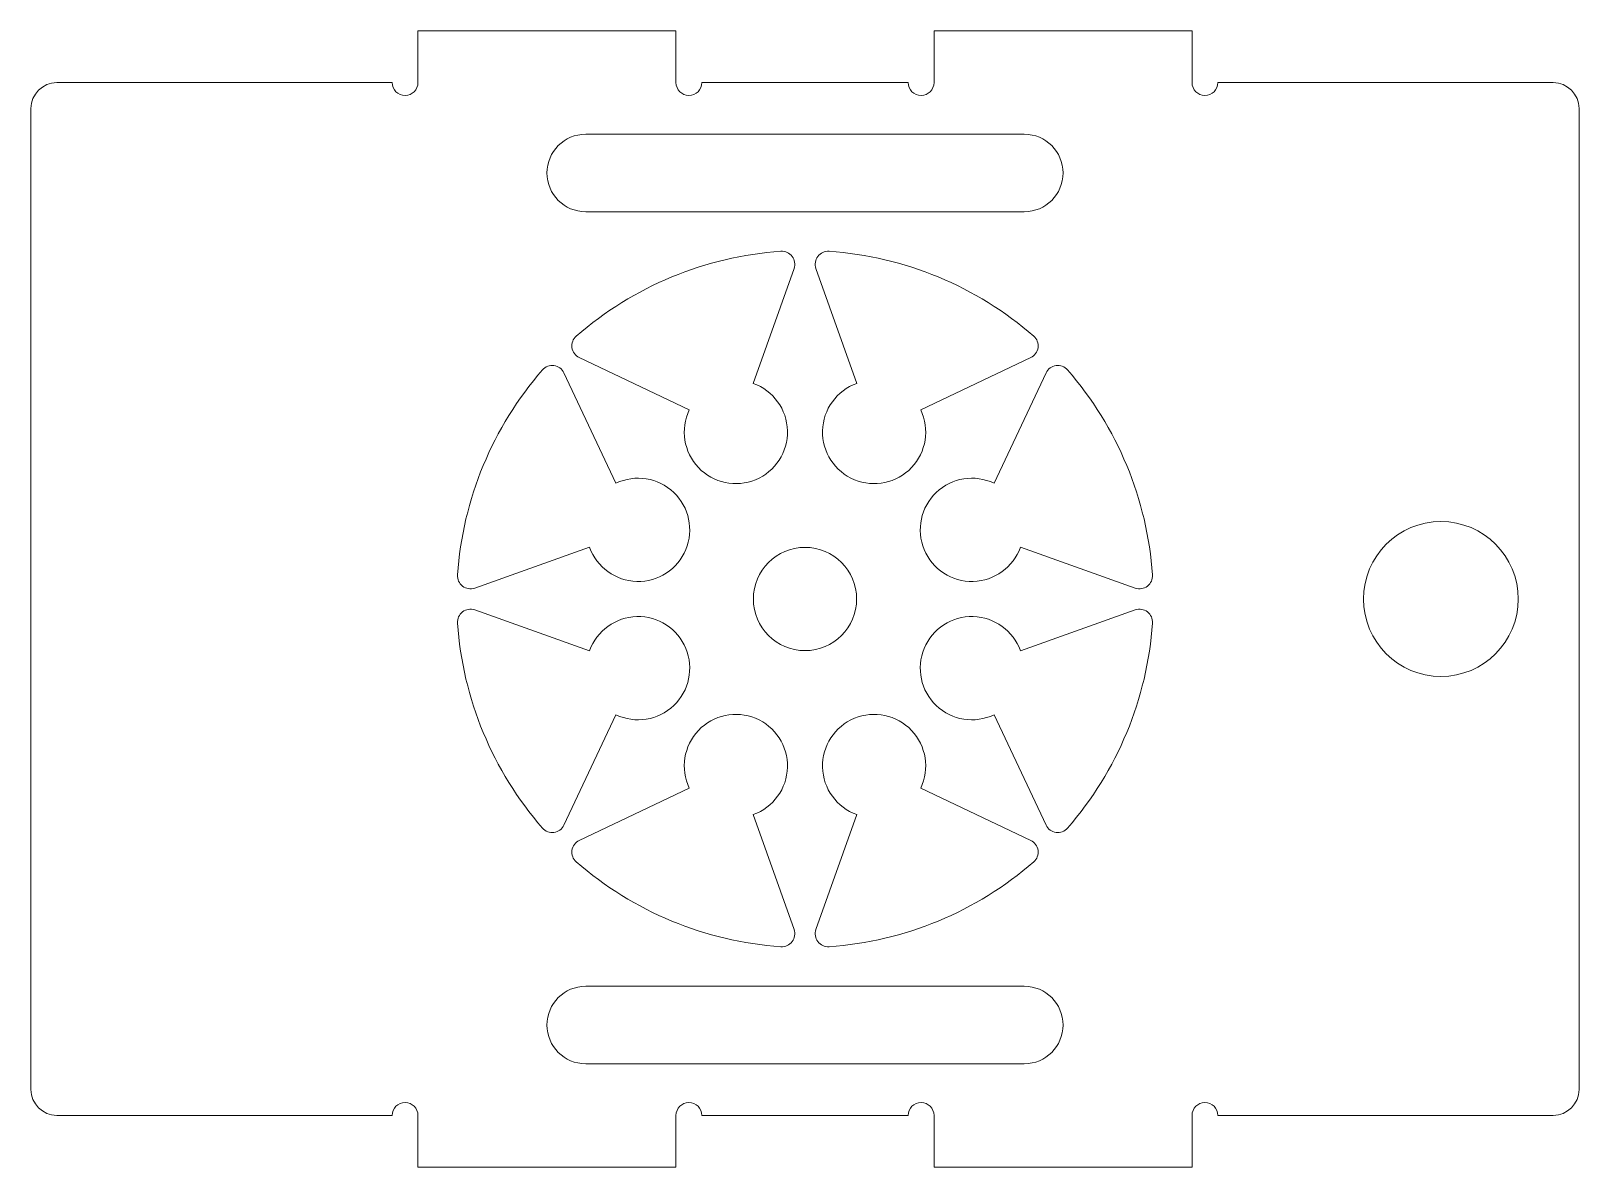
# Model space of a CAD drawing. Header units: millimetres. Extents: x -30 to 30, y -22 to 22.
import ezdxf

# ---------------------------------------------------------------- set-up
doc = ezdxf.new("R2010")
doc.units = ezdxf.units.MM

msp = doc.modelspace()

# ---------------------------------------------------------------- linework, layer by layer
at = {"color": 7, "linetype": 'Continuous', "lineweight": 15}
for p, q in [((-15, 22), (-15, 20)), ((-5, 22), (-15, 22)), ((-5, 20), (-5, 22)), ((5, 22), (5, 20)), ((15, 22), (5, 22)), ((15, 20), (15, 22)), ((-16, 20), (-29, 20)), ((4, 20), (-4, 20)), ((29, 20), (16, 20)), ((-30, 19), (-30, -19)), ((30, -19), (30, 19)), ((8.5, 18), (-8.5, 18)), ((-8.5, 15), (8.5, 15)), ((-2.009, 8.352), (-0.426, 12.801)), ((2.009, 8.352), (0.426, 12.801)), ((-8.751, 9.353), (-4.485, 7.326)), ((8.751, 9.353), (4.485, 7.326)), ((-7.326, 4.485), (-9.345, 8.758)), ((7.326, 4.485), (9.345, 8.758)), ((-12.801, 0.426), (-8.352, 2.009)), ((12.801, 0.426), (8.352, 2.009)), ((-12.801, -0.426), (-8.352, -2.009)), ((12.801, -0.426), (8.352, -2.009)), ((-7.326, -4.485), (-9.345, -8.758)), ((7.326, -4.485), (9.345, -8.758)), ((-8.751, -9.353), (-4.485, -7.326)), ((8.751, -9.353), (4.485, -7.326)), ((-2.009, -8.352), (-0.426, -12.801)), ((2.009, -8.352), (0.426, -12.801)), ((-8.5, -15), (8.5, -15)), ((8.5, -18), (-8.5, -18)), ((-16, -20), (-29, -20)), ((-15, -22), (-15, -20)), ((-5, -20), (-5, -22)), ((4, -20), (-4, -20)), ((5, -22), (5, -20)), ((15, -20), (15, -22)), ((29, -20), (16, -20)), ((-15, -22), (-5, -22)), ((5, -22), (15, -22))]:
    msp.add_line(p, q, dxfattribs=at)
for centre, radius in [((24.647, 0), 3), ((0, 0), 2)]:
    msp.add_circle(centre, radius, dxfattribs=at)
for centre, radius, start, end in [((-29, 19), 1, 90, 180), ((-15.5, 20), 0.5, 180, 0), ((-4.5, 20), 0.5, 180, 0), ((4.5, 20), 0.5, 180, 0), ((15.5, 20), 0.5, 180, 0), ((29, 19), 1, 0, 90), ((-8.5, 16.5), 1.5, 90, 270), ((8.5, 16.5), 1.5, 270, 90), ((0, 0), 13.5, 93.95794, 131.04206), ((-0.897, 12.969), 0.5, 340.4239, 93.95794), ((0.897, 12.969), 0.5, 86.04206, 199.5761), ((0, 0), 13.5, 48.95794, 86.04206), ((-8.536, 9.805), 0.5, 131.04206, 244.5761), ((8.536, 9.805), 0.5, 295.4239, 48.95794), ((-9.797, 8.545), 0.5, 25.2969, 138.90758), ((9.797, 8.545), 0.5, 41.09242, 154.7031), ((0, 0), 13.5, 138.90758, 176.04206), ((0, 0), 13.5, 3.95794, 41.09242), ((-2.679, 6.467), 2, 154.5761, 70.4239), ((2.679, 6.467), 2, 109.5761, 25.4239), ((-6.467, 2.679), 2, 199.5761, 115.4239), ((6.467, 2.679), 2, 64.5761, 340.4239), ((-12.969, 0.897), 0.5, 176.04206, 289.5761), ((12.969, 0.897), 0.5, 250.4239, 3.95794), ((-12.969, -0.897), 0.5, 70.4239, 183.95794), ((12.969, -0.897), 0.5, 356.04206, 109.5761), ((0, 0), 13.5, 183.95794, 221.09242), ((-6.467, -2.679), 2, 244.5761, 160.4239), ((6.467, -2.679), 2, 19.5761, 295.4239), ((0, 0), 13.5, 318.90758, 356.04206), ((-2.679, -6.467), 2, 289.5761, 205.4239), ((2.679, -6.467), 2, 334.5761, 250.4239), ((-9.797, -8.545), 0.5, 221.09242, 334.7031), ((9.797, -8.545), 0.5, 205.2969, 318.90758), ((-8.536, -9.805), 0.5, 115.4239, 228.95794), ((8.536, -9.805), 0.5, 311.04206, 64.5761), ((0, 0), 13.5, 228.95794, 266.04206), ((0, 0), 13.5, 273.95794, 311.04206), ((-0.897, -12.969), 0.5, 266.04206, 19.5761), ((0.897, -12.969), 0.5, 160.4239, 273.95794), ((-8.5, -16.5), 1.5, 90, 270), ((8.5, -16.5), 1.5, 270, 90), ((-29, -19), 1, 180, 270), ((29, -19), 1, 270, 0), ((-15.5, -20), 0.5, 0, 180), ((-4.5, -20), 0.5, 0, 180), ((4.5, -20), 0.5, 0, 180), ((15.5, -20), 0.5, 0, 180)]:
    msp.add_arc(centre, radius, start, end, dxfattribs=at)

doc.saveas('drawing.dxf')
